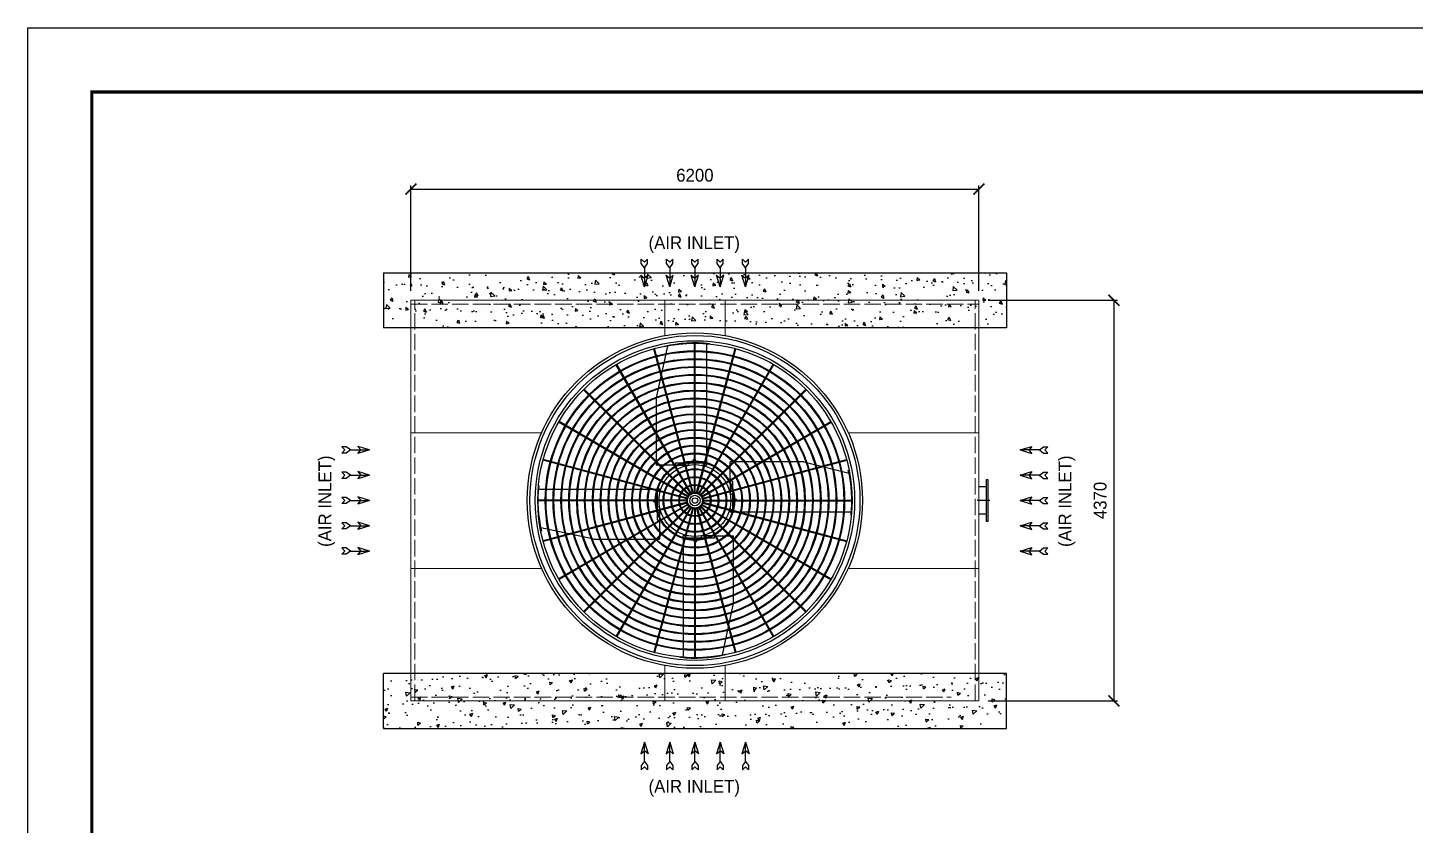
# Model space of a CAD drawing. Header units: millimetres. Extents: x 152976 to 191610, y -41590 to -20795.
# Drawn here: x 162203 to 177345, y -29493 to -20795 of the extents above; entities that cross this region are included whole.
import ezdxf
from ezdxf.enums import TextEntityAlignment as Align

# ---------------------------------------------------------------- set-up
doc = ezdxf.new("R2010")
doc.units = ezdxf.units.MM
doc.header["$LTSCALE"] = 30
doc.header["$MEASUREMENT"] = 0
doc.linetypes.add('CENTER', pattern=[2, 1.25, -0.25, 0.25, -0.25])
doc.linetypes.add('DASHED', pattern=[15, 12, -3])
doc.layers.get('0').update_dxf_attribs({"linetype": 'CONTINUOUS'})
doc.layers.get('DEFPOINTS').update_dxf_attribs({"color": 143, "linetype": 'CONTINUOUS'})
for name, color, linetype in [('center', 1, 'CENTER'), ('LINE', 7, 'CONTINUOUS'), ('냉각탑', 4, 'CONTINUOUS'), ('냉각탑_dim', 1, 'CONTINUOUS'), ('냉각탑_form', 1, 'CONTINUOUS'), ('냉각탑_text', 3, 'CONTINUOUS'), ('냉각탑_기초', 23, 'CONTINUOUS')]:
    doc.layers.add(name, color=color, linetype=linetype)
doc.styles.add('HY울릉도L', font='')
doc.styles.add('돋움', font='')
doc.styles.get('HY울릉도L').set_extended_font_data('HY울릉도L')
doc.styles.get('돋움').set_extended_font_data('Dotum')
doc.dimstyles.new('성지DIM', dxfattribs={"dimtxt": 3.5, "dimasz": 3, "dimexe": 1, "dimexo": 2.5, "dimgap": 2, "dimtad": 1, "dimdec": 0, "dimzin": 3, "dimdsep": 46, "dimtxsty": 'HY울릉도L', "dimblk": 'ARCHTICK', "dimcen": -2, "dimclrd": 256, "dimclre": 256, "dimclrt": 7, "dimadec": 0, "dimazin": 0, "dimtfac": 1, "dimtdec": 0, "dimtofl": 0, "dimtmove": 0, "dimatfit": 3, "dimfxl": 0, "dimtolj": 1, "dimtzin": 0, "dimlwe": -1, "dimarcsym": 0})

# ---------------------------------------------------------------- blocks, each defined once
blk = doc.blocks.new('냉각탑form')
at = {"layer": 'DEFPOINTS'}
blk.add_lwpolyline([(0, 297.07), (420.1, 297.07), (420.1, 0), (0, 0)], close=True, dxfattribs=at)
at = {"layer": '냉각탑_form', "const_width": 0.5}
blk.add_lwpolyline([(10, 287.07), (10, 10), (410.1, 10), (410.1, 287.07)], close=True, dxfattribs=at)
blk = doc.blocks.new('A$C1FB73ED1')
for p, q in [((1261, 1340), (967, 2438)), ((1267, 1342), (972, 2440)), ((1277, 1343), (1277, 2480)), ((1283, 1343), (1283, 2480)), ((1293, 1342), (1588, 2440)), ((1299, 1340), (1593, 2438)), ((1246, 1333), (677, 2318)), ((1251, 1336), (683, 2321)), ((1309, 1336), (1877, 2321)), ((1314, 1333), (1883, 2318)), ((1233, 1322), (429, 2126)), ((1238, 1327), (434, 2131)), ((1322, 1327), (2126, 2131)), ((1327, 1322), (2131, 2126)), ((1224, 1309), (239, 1877)), ((1227, 1314), (242, 1883)), ((1333, 1314), (2318, 1883)), ((1336, 1309), (2321, 1877)), ((1220, 1299), (122, 1593)), ((1340, 1299), (2438, 1593)), ((1218, 1293), (120, 1588)), ((1342, 1293), (2440, 1588)), ((1217, 1283), (80, 1283)), ((1217, 1277), (80, 1277)), ((1343, 1283), (2480, 1283)), ((1343, 1277), (2480, 1277)), ((1218, 1267), (120, 972)), ((1220, 1261), (122, 967)), ((1224, 1251), (239, 683)), ((1227, 1246), (242, 677)), ((1233, 1238), (429, 434)), ((1238, 1233), (434, 429)), ((1246, 1227), (677, 242)), ((1251, 1224), (683, 239)), ((1261, 1220), (967, 122)), ((1267, 1218), (972, 120)), ((1277, 1217), (1277, 80)), ((1283, 1217), (1283, 80)), ((1293, 1218), (1588, 120)), ((1299, 1220), (1593, 122)), ((1309, 1224), (1877, 239)), ((1314, 1227), (1883, 242)), ((1322, 1233), (2126, 429)), ((1327, 1238), (2131, 434)), ((1333, 1246), (2318, 677)), ((1336, 1251), (2321, 683)), ((1340, 1261), (2438, 967)), ((1342, 1267), (2440, 972))]:
    blk.add_line(p, q)
for radius in [1280, 1260, 1220, 1200]:
    blk.add_circle((1280, 1280), radius)
at = {"ltscale": 5}
for radius in [1143, 1137, 1083, 1077, 1023, 1017, 963, 957, 903, 897, 843, 837, 783, 777, 723, 717, 663, 657, 603, 597, 543, 537, 483, 477, 423, 417, 363, 357, 303, 297, 243, 237, 183, 177, 123, 117, 63, 57, 40, 21]:
    blk.add_circle((1280, 1280), radius, dxfattribs=at)
at = {"color": 7}
blk.add_circle((1280, 1280), 274, dxfattribs=at)
at = {"layer": 'LINE', "color": 7}
for p, q in [((985, 2053), (1072, 2459)), ((1368, 2478), (1368, 1567)), ((985, 2053), (985, 1550)), ((1131, 1550), (985, 1550)), ((1131, 1550), (985, 1550)), ((1131, 1567), (1369, 1567)), ((1131, 1567), (1369, 1567)), ((1131, 1567), (1131, 1549)), ((1131, 1567), (1131, 1549)), ((1131, 1549), (1230, 1549)), ((1131, 1549), (1230, 1549)), ((1330, 1549), (1369, 1549)), ((1330, 1549), (1369, 1549)), ((1369, 1567), (1369, 1549)), ((1369, 1567), (1369, 1549)), ((2111, 1575), (1550, 1575)), ((1550, 1429), (1550, 1575)), ((1550, 1429), (1550, 1575)), ((2111, 1575), (2457, 1488)), ((1549, 1429), (1549, 1330)), ((1549, 1429), (1549, 1330)), ((1567, 1429), (1549, 1429)), ((1567, 1429), (1549, 1429)), ((1567, 1429), (1567, 1191)), ((1567, 1429), (1567, 1191)), ((84, 1368), (993, 1368)), ((84, 1368), (993, 1368)), ((993, 1131), (993, 1369)), ((993, 1131), (993, 1369)), ((993, 1369), (1011, 1369)), ((993, 1369), (1011, 1369)), ((993, 1131), (993, 1369)), ((993, 1131), (993, 1369)), ((993, 1369), (1011, 1369)), ((993, 1369), (1011, 1369)), ((1011, 1330), (1011, 1369)), ((1011, 1330), (1011, 1369)), ((1011, 1330), (1011, 1369)), ((1011, 1330), (1011, 1369)), ((1011, 1131), (1011, 1230)), ((1011, 1131), (1011, 1230)), ((1011, 1131), (1011, 1230)), ((1011, 1131), (1011, 1230)), ((1549, 1230), (1549, 1191)), ((1549, 1230), (1549, 1191)), ((1567, 1191), (1549, 1191)), ((1567, 1191), (1549, 1191)), ((2476, 1192), (1567, 1192)), ((509, 985), (103, 1072)), ((993, 1131), (1011, 1131)), ((993, 1131), (1011, 1131)), ((993, 1131), (1011, 1131)), ((993, 1131), (1011, 1131)), ((1010, 1131), (1010, 985)), ((1010, 1131), (1010, 985)), ((1010, 1131), (1010, 985)), ((1010, 1131), (1010, 985)), ((509, 985), (1010, 985)), ((509, 985), (1010, 985)), ((1230, 1011), (1191, 1011)), ((1191, 993), (1191, 1011)), ((1230, 1011), (1191, 1011)), ((1191, 993), (1191, 1011)), ((1429, 993), (1191, 993)), ((1429, 993), (1191, 993)), ((1192, 82), (1192, 993)), ((1429, 1011), (1330, 1011)), ((1429, 1011), (1330, 1011)), ((1429, 993), (1429, 1011)), ((1429, 993), (1429, 1011)), ((1429, 1010), (1575, 1010)), ((1429, 1010), (1575, 1010)), ((1575, 507), (1575, 1010)), ((1575, 507), (1488, 101)), ((1513, 104), (1513, 106)), ((1167, 83), (1167, 85)), ((1393, 83), (1393, 85))]:
    blk.add_line(p, q, dxfattribs=at)
for points in [[(1272, 1594), (1269, 1588), (1272, 1581), (1280, 1581), (1284, 1588), (1280, 1594)], [(1272, 1594), (1269, 1588), (1272, 1581), (1280, 1581), (1284, 1588), (1280, 1594)], [(966, 1272), (972, 1269), (979, 1272), (979, 1280), (972, 1284), (966, 1280)], [(966, 1272), (972, 1269), (979, 1272), (979, 1280), (972, 1284), (966, 1280)], [(966, 1272), (972, 1269), (979, 1272), (979, 1280), (972, 1284), (966, 1280)], [(966, 1272), (972, 1269), (979, 1272), (979, 1280), (972, 1284), (966, 1280)], [(1594, 1288), (1588, 1291), (1581, 1288), (1581, 1280), (1588, 1276), (1594, 1280)], [(1594, 1288), (1588, 1291), (1581, 1288), (1581, 1280), (1588, 1276), (1594, 1280)], [(1288, 966), (1291, 972), (1288, 979), (1280, 979), (1276, 972), (1280, 966)], [(1288, 966), (1291, 972), (1288, 979), (1280, 979), (1276, 972), (1280, 966)]]:
    blk.add_lwpolyline(points, close=True, dxfattribs=at)
for centre, radius in [((1276, 1588), 8.5), ((1276, 1588), 8.5), ((1191, 1559), 2), ((1191, 1559), 2), ((1231, 1559), 2), ((1231, 1559), 2), ((1350, 1559), 2), ((1350, 1559), 2), ((972, 1276), 8.5), ((972, 1276), 8.5), ((972, 1276), 8.5), ((972, 1276), 8.5), ((1001, 1350), 2), ((1001, 1350), 2), ((1001, 1350), 2), ((1001, 1350), 2), ((1559, 1369), 2), ((1559, 1369), 2), ((1559, 1329), 2), ((1559, 1329), 2), ((1588, 1284), 8.5), ((1588, 1284), 8.5), ((1001, 1231), 2), ((1001, 1231), 2), ((1001, 1231), 2), ((1001, 1231), 2), ((1001, 1191), 2), ((1001, 1191), 2), ((1001, 1191), 2), ((1001, 1191), 2), ((1559, 1210), 2), ((1559, 1210), 2), ((1210, 1001), 2), ((1210, 1001), 2), ((1284, 972), 8.5), ((1284, 972), 8.5), ((1329, 1001), 2), ((1329, 1001), 2), ((1369, 1001), 2), ((1369, 1001), 2)]:
    blk.add_circle(centre, radius, dxfattribs=at)
for centre, radius, start, end in [((1280, 1483), 1000, 83.5007, 103.4595), ((1280, 1483), 998, 83.4876, 103.487), ((1481, 1280), 998, 353.4876, 13.487), ((1481, 1280), 1000, 353.5007, 13.4595), ((1079, 1280), 1000, 173.5007, 193.4595), ((1079, 1280), 998, 173.4876, 193.487), ((1280, 1077), 998, 263.4876, 283.487), ((1280, 1077), 1000, 263.5007, 283.4595)]:
    blk.add_arc(centre, radius, start, end, dxfattribs=at)
blk = doc.blocks.new('_ArchTick')
at = {"color": 0, "linetype": 'ByBlock', "const_width": 0.15}
blk.add_lwpolyline([(-0.5, -0.5), (0.5, 0.5)], dxfattribs=at)
blk = doc.blocks.new('*D146')
at = {"layer": 'DEFPOINTS', "color": 0, "transparency": 16777216}
for p in [(172584, -22554), (166384, -23766), (172584, -23766)]:
    blk.add_point(p, dxfattribs=at)
at = {"layer": '냉각탑_dim', "transparency": 16777216}
for p, q in [((166384, -23666), (166384, -22514)), ((172584, -23666), (172584, -22514))]:
    blk.add_line(p, q, dxfattribs=at)
at = {"layer": '냉각탑_dim', "lineweight": -2, "transparency": 16777216}
blk.add_line((166384, -22554), (172584, -22554), dxfattribs=at)
at = {"layer": '냉각탑_dim', "lineweight": -2, "transparency": 16777216, "xscale": 120, "yscale": 120, "zscale": 120, "rotation": 180}
blk.add_blockref('_ArchTick', (166384, -22554), dxfattribs=at)
at = {"layer": '냉각탑_dim', "lineweight": -2, "transparency": 16777216, "xscale": 120, "yscale": 120, "zscale": 120}
blk.add_blockref('_ArchTick', (172584, -22554), dxfattribs=at)
at = {"layer": '냉각탑_dim', "color": 7, "transparency": 16777216, "insert": (169484, -22404), "char_height": 140, "attachment_point": 5, "style": 'HY울릉도L'}
blk.add_mtext('\\A1;6200', dxfattribs=at)
blk = doc.blocks.new('*D147')
at = {"layer": 'DEFPOINTS', "color": 0, "transparency": 16777216}
for p in [(172584, -23766), (172584, -28136), (174057, -28136)]:
    blk.add_point(p, dxfattribs=at)
at = {"layer": '냉각탑_dim', "transparency": 16777216}
for p, q in [((172684, -23766), (174097, -23766)), ((172684, -28136), (174097, -28136))]:
    blk.add_line(p, q, dxfattribs=at)
at = {"layer": '냉각탑_dim', "lineweight": -2, "transparency": 16777216}
blk.add_line((174057, -23766), (174057, -28136), dxfattribs=at)
at = {"layer": '냉각탑_dim', "lineweight": -2, "transparency": 16777216, "xscale": 120, "yscale": 120, "zscale": 120}
for p, rotation in [((174057, -23766), 90), ((174057, -28136), 270)]:
    blk.add_blockref('_ArchTick', p, dxfattribs=dict(at, rotation=rotation))
at = {"layer": '냉각탑_dim', "color": 7, "transparency": 16777216, "insert": (173907, -25951), "char_height": 140, "attachment_point": 5, "rotation": 90, "style": 'HY울릉도L'}
blk.add_mtext('\\A1;4370', dxfattribs=at)
blk = doc.blocks.new('화살표 IN OUT')
at = {"layer": '냉각탑_dim'}
for p, q in [((-323, 43), (-384, 43)), ((-343, 0), (-384, 43)), ((-384, -43), (-343, 0)), ((-266, 0), (-323, 43)), ((-266, 0), (-323, -43)), ((-266, 0), (0, 0)), ((-163, 50), (-122, 0)), ((0, 0), (-163, 50)), ((-163, -50), (-122, 0)), ((0, 0), (-163, -50)), ((-323, -43), (-384, -43))]:
    blk.add_line(p, q, dxfattribs=at)
blk = doc.blocks.new('A$C59873973')
at = {"layer": '냉각탑_기초', "ltscale": 30}
h = blk.add_hatch(dxfattribs=at)
h.set_pattern_fill('AR-CONC', color=256, scale=50, angle=-90, style=0)
h.set_pattern_definition([(40, (118882.86, -570.8), (-31.3761, 358.6301), [37.5, -412.5]), (95, (118882.86, -570.8), (376.0961, -69.3757), [30, -330]), (349.54856, (118880.25, -540.92), (344.72, 289.2544), [31.8701, -350.5711]), (43.8158, (118982.86, -570.8), (-82.7596, 533.6207), [56.25, -618.75]), (353.36436, (118975.97, -526.34), (487.0593, 467.331), [47.8052, -525.857]), (98.81584, (118982.86, -570.8), (487.0593, 467.331), [45, -495]), (69, (118957.86, -520.8), (-201.30945, 298.4535), [37.5, -412.5]), (124, (118957.86, -520.8), (362.575, 121.6577), [30, -330]), (18.54856, (118941.1, -495.94), (161.2656, 420.1112), [31.8701, -350.5711]), (52.5, (118882.86, -570.81), (166.44693, 6.07993), [0, -326, 0, -335, 0, -331.25]), (82.5, (118882.86, -570.8), (197.20586, 131.53477), [0, -191, 0, -318.5, 0, -126.25]), (122.5, (118882.86, -682.31), (-11.27744, 266.91122), [0, -125, 0, -390, 0, -517.5]), (132.5, (118882.86, -732.3), (50.0525, 291.5931), [0, -162.5, 0, -259, 0, -367.5])])
h.paths.add_polyline_path([(6800, 600), (0, 600), (0, 0), (6800, 0)])
for p, q in [((6800, 600), (0, 600)), ((0, 0), (0, 600)), ((6800, 0), (6800, 600)), ((0, 0), (6800, 0))]:
    blk.add_line(p, q, dxfattribs=at)

msp = doc.modelspace()

# ---------------------------------------------------------------- linework, layer by layer
at = {"lineweight": 18, "ltscale": 500}
for p, q in [((166384.2, -28136.5), (166384.2, -23766.5)), ((166384.2, -23766.5), (172584.2, -23766.5)), ((169154.2, -23766.5), (169154.2, -24152.5)), ((169814.2, -23766.5), (169814.2, -24152.5)), ((172584.2, -23766.5), (172584.2, -28136.5)), ((166384.2, -25211.5), (167811.6, -25211.5)), ((172584.2, -25211.5), (171156.9, -25211.5)), ((166384.2, -26691.5), (167811.6, -26691.5)), ((172584.2, -26691.5), (171156.9, -26691.5)), ((169154.2, -28136.5), (169154.2, -27750.5)), ((169814.2, -28136.5), (169814.2, -27750.5)), ((172584.2, -28136.5), (166384.2, -28136.5))]:
    msp.add_line(p, q, dxfattribs=at)
at = {"color": 5, "linetype": 'DASHED', "lineweight": 9, "ltscale": 0.5}
for p, q in [((166426.2, -28136.5), (166426.2, -23766.5)), ((172542.2, -28136.5), (172542.2, -23766.5)), ((166384.2, -23808.5), (172584.2, -23808.5)), ((166384.2, -28094.5), (172279.2, -28094.5))]:
    msp.add_line(p, q, dxfattribs=at)
at = {"color": 3}
for p, q in [((172664.2, -25801.5), (172584.2, -25801.5)), ((172664.2, -26101.5), (172584.2, -26101.5))]:
    msp.add_line(p, q, dxfattribs=at)
msp.add_lwpolyline([(172684.2, -25726.5), (172664.2, -25726.5), (172664.2, -26176.5), (172684.2, -26176.5)], close=True, dxfattribs=at)
at = {"lineweight": 18, "ltscale": 500}
msp.add_circle((169484.2, -25951.5), 1373.7, dxfattribs=at)
at = {"layer": 'center', "linetype": 'CENTER', "ltscale": 50}
msp.add_line((172704.2, -25951.5), (172564.2, -25951.5), dxfattribs=at)

# ---------------------------------------------------------------- block references
at = {"ltscale": 500, "xscale": -1, "rotation": 180}
msp.add_blockref('A$C59873973', (166084.2, -23466.5), dxfattribs=at)
at = {"ltscale": 500}
msp.add_blockref('A$C59873973', (166084.2, -28436.5), dxfattribs=at)
at = {"layer": '냉각탑', "xscale": 1.428906249642908, "yscale": 1.428906249642908, "zscale": 1.428906249642908}
msp.add_blockref('A$C1FB73ED1', (167655.2, -27780.5), dxfattribs=at)
at = {"layer": '냉각탑_dim', "yscale": 0.7875000000021828, "zscale": 0.7875000000021828, "rotation": 90}
for p, xscale in [((168933, -23621.5), -0.7875000000021828), ((169208.6, -23621.5), -0.7875000000021828), ((169484.2, -23621.5), -0.7875000000021828), ((169759.9, -23621.5), -0.7875000000021828), ((170035.5, -23621.5), -0.7875000000021828), ((168933, -28586.5), 0.7875000000021828), ((169208.6, -28586.5), 0.7875000000021828), ((169484.2, -28586.5), 0.7875000000021828), ((169759.9, -28586.5), 0.7875000000021828), ((170035.5, -28586.5), 0.7875000000021828)]:
    msp.add_blockref('화살표 IN OUT', p, dxfattribs=dict(at, xscale=xscale))
at = {"layer": '냉각탑_dim', "yscale": 0.7874999999985448, "zscale": 0.7875}
for p, xscale in [((165934.2, -25400.2), 0.7875000000021828), ((173034.2, -25400.2), -0.7875000000021828), ((165934.2, -25675.8), 0.7875000000021828), ((173034.2, -25675.8), -0.7875000000021828), ((165934.2, -25951.5), 0.7875000000021828), ((173034.2, -25951.5), -0.7875000000021828), ((165934.2, -26227.1), 0.7875000000021828), ((173034.2, -26227.1), -0.7875000000021828), ((165934.2, -26502.7), 0.7875000000021828), ((173034.2, -26502.7), -0.7875000000021828)]:
    msp.add_blockref('화살표 IN OUT', p, dxfattribs=dict(at, xscale=xscale))
at = {"layer": '냉각탑_form', "xscale": 70, "yscale": 70, "zscale": 70}
msp.add_blockref('냉각탑form', (162203.1, -41590.2), dxfattribs=at)

# ---------------------------------------------------------------- texts
at = {"layer": '냉각탑_text', "style": '돋움'}
for p in [(169476.7, -23138.8), (169476.7, -29068.7)]:
    msp.add_text('(AIR INLET)', height=140, dxfattribs=at).set_placement(p, align=Align.MIDDLE_CENTER)
for p in [(165445.8, -25959), (173522.3, -25959)]:
    msp.add_text('(AIR INLET)', height=140, rotation=90, dxfattribs=at).set_placement(p, align=Align.MIDDLE_CENTER)

# ---------------------------------------------------------------- dimensions: what is measured, and where the dimension line sits
at = {"layer": '냉각탑_dim'}
dim = msp.add_linear_dim(base=(172584.2, -22553.9), p1=(166384.2, -23766.5), p2=(172584.2, -23766.5), dimstyle='성지DIM', override={"dimscale": 40}, dxfattribs=at)
dim.commit()
dim.dimension.update_dxf_attribs({"geometry": '*D146', "text_midpoint": (169484.2, -22403.9)})
dim = msp.add_linear_dim(base=(174057.1, -28136.5), p1=(172584.2, -23766.5), p2=(172584.2, -28136.5), angle=90, dimstyle='성지DIM', override={"dimscale": 40}, dxfattribs=at)
dim.commit()
dim.dimension.update_dxf_attribs({"geometry": '*D147', "text_midpoint": (173907.1, -25951.5)})

doc.saveas('drawing.dxf')
